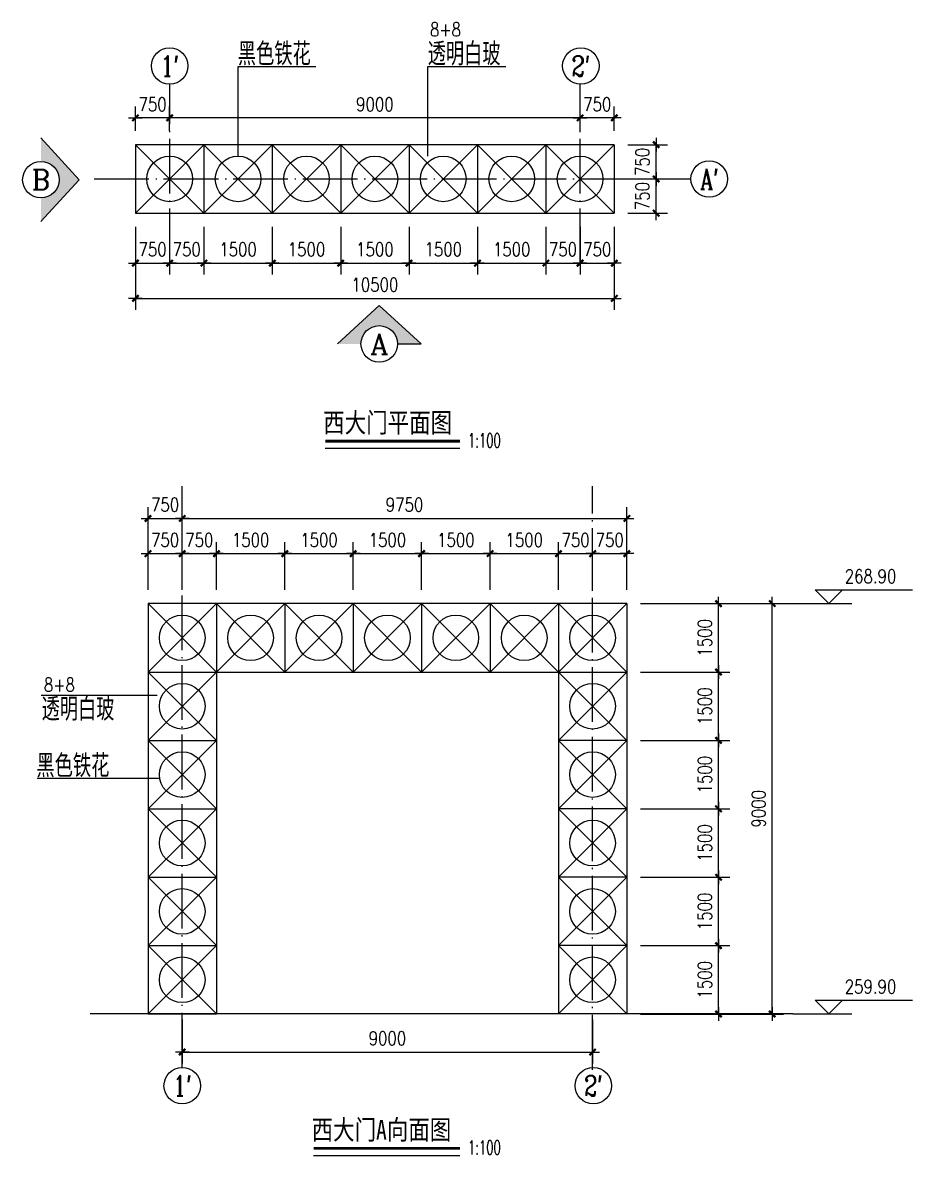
# Model space of a CAD drawing. Extents: x -604285 to -570922, y -249685 to -224845.
# Drawn here: x -604285 to -584775, y -249685 to -224845 of the extents above; entities that cross this region are included whole.
import ezdxf
from ezdxf.enums import TextEntityAlignment as Align

# ---------------------------------------------------------------- set-up
doc = ezdxf.new("R2010")
doc.units = 0
doc.header["$LTSCALE"] = 50
doc.header["$MEASUREMENT"] = 0
doc.linetypes.add('ACAD_ISO04W100', pattern=[30.5, 24, -3, 0.5, -3])
doc.layers.get('0').update_dxf_attribs({"linetype": 'CONTINUOUS'})
doc.layers.get('DEFPOINTS').update_dxf_attribs({"linetype": 'CONTINUOUS'})
for name, color, linetype in [('AXIS', 3, 'CONTINUOUS'), ('AXIS_TEXT', 7, 'CONTINUOUS'), ('L4', 7, 'CONTINUOUS'), ('PUB_DIM', 3, 'CONTINUOUS'), ('PUB_TEXT', 7, 'CONTINUOUS'), ('景观', 3, 'CONTINUOUS')]:
    doc.layers.add(name, color=color, linetype=linetype)
doc.styles.add('-宋体', font='SimSun.ttf', dxfattribs={"width": 0.8})
doc.styles.add('_ROMANT', font='ROMANT.shx', dxfattribs={"width": 0.6})
doc.styles.add('COMPLEX', font='COMPLEX')
doc.styles.add('DIM_FONT', font='SIMPLEX.shx', dxfattribs={"width": 0.8})
doc.styles.add('HZ', font='txt', dxfattribs={"bigfont": 'hztxt'})
doc.dimstyles.new('DIMN', dxfattribs={"dimtxt": 300, "dimasz": 1, "dimexe": 250, "dimexo": 300, "dimgap": 150, "dimtad": 1, "dimdec": 0, "dimzin": 0, "dimtxsty": 'DIM_FONT', "dimblk": '_DIMX', "dimcen": 0.09, "dimclrt": 7, "dimazin": 3, "dimtfac": 1, "dimtdec": 0, "dimtix": 1, "dimtmove": 0, "dimatfit": 3, "dimtolj": 1, "dimtzin": 0})

# ---------------------------------------------------------------- blocks, each defined once
blk = doc.blocks.new('_DIMX')
blk.add_line((-150, 0), (150, 0))
at = {"const_width": 50}
blk.add_lwpolyline([(-70, -70), (70, 70)], dxfattribs=at)
blk = doc.blocks.new('*D21')
at = {"color": 0, "linetype": 'BYBLOCK'}
for p, q in [((-798183, -102255), (-796223, -102255)), ((-796473, -103754), (-796473, -102256)), ((-798183, -103755), (-796223, -103755))]:
    blk.add_line(p, q, dxfattribs=at)
at = {"layer": 'DEFPOINTS', "color": 0, "linetype": 'BYBLOCK'}
for p in [(-798483, -102255), (-796473, -102255), (-798483, -103755)]:
    blk.add_point(p, dxfattribs=at)
at = {"color": 0, "linetype": 'BYBLOCK'}
for p, rotation in [((-796473, -102255), 90), ((-796473, -103755), 270)]:
    blk.add_blockref('_DIMX', p, dxfattribs=dict(at, rotation=rotation))
at = {"color": 7, "linetype": 'BYBLOCK', "insert": (-796773, -103005), "char_height": 300, "attachment_point": 5, "rotation": 90, "style": 'DIM_FONT'}
blk.add_mtext('\\A1;1500', dxfattribs=at)
blk = doc.blocks.new('*D15')
at = {"color": 0, "linetype": 'BYBLOCK'}
for p, q in [((-796901, -96255), (-795045, -96255)), ((-795295, -105254), (-795295, -96256)), ((-796901, -105255), (-795045, -105255))]:
    blk.add_line(p, q, dxfattribs=at)
at = {"layer": 'DEFPOINTS', "color": 0, "linetype": 'BYBLOCK'}
for p in [(-797201, -96255), (-795295, -96255), (-797201, -105255)]:
    blk.add_point(p, dxfattribs=at)
at = {"color": 0, "linetype": 'BYBLOCK'}
for p, rotation in [((-795295, -96255), 90), ((-795295, -105255), 270)]:
    blk.add_blockref('_DIMX', p, dxfattribs=dict(at, rotation=rotation))
at = {"color": 7, "linetype": 'BYBLOCK', "insert": (-795595, -100755), "char_height": 300, "attachment_point": 5, "rotation": 90, "style": 'DIM_FONT'}
blk.add_mtext('\\A1;9000', dxfattribs=at)
blk = doc.blocks.new('*D50')
at = {"color": 0, "linetype": 'BYBLOCK'}
for p, q in [((-808233, -105930), (-808233, -106893)), ((-799233, -105930), (-799233, -106893)), ((-808232, -106643), (-799234, -106643))]:
    blk.add_line(p, q, dxfattribs=at)
at = {"layer": 'DEFPOINTS', "color": 0, "linetype": 'BYBLOCK'}
for p in [(-808233, -105630), (-799233, -105630), (-799233, -106643)]:
    blk.add_point(p, dxfattribs=at)
at = {"color": 0, "linetype": 'BYBLOCK', "rotation": 180}
blk.add_blockref('_DIMX', (-808233, -106643), dxfattribs=at)
at = {"color": 0, "linetype": 'BYBLOCK'}
blk.add_blockref('_DIMX', (-799233, -106643), dxfattribs=at)
at = {"color": 7, "linetype": 'BYBLOCK', "insert": (-803733, -106343), "char_height": 300, "attachment_point": 5, "style": 'DIM_FONT'}
blk.add_mtext('\\A1;9000', dxfattribs=at)
blk = doc.blocks.new('_AXISO')
blk.add_circle((0, 0), 0.5)
at = {"layer": 'AXIS_TEXT', "style": 'COMPLEX', "width": 1.041667}
blk.add_attdef('A', text='', height=0.56, dxfattribs=at).set_placement((-0.25, -0.28), (0.25, -0.28), align=Align.FIT)
blk = doc.blocks.new('*D16')
at = {"color": 0, "linetype": 'BYBLOCK'}
for p, q in [((-798183, -103755), (-796223, -103755)), ((-796473, -105254), (-796473, -103756)), ((-798183, -105255), (-796223, -105255))]:
    blk.add_line(p, q, dxfattribs=at)
at = {"layer": 'DEFPOINTS', "color": 0, "linetype": 'BYBLOCK'}
for p in [(-798483, -103755), (-796473, -103755), (-798483, -105255)]:
    blk.add_point(p, dxfattribs=at)
at = {"color": 0, "linetype": 'BYBLOCK'}
for p, rotation in [((-796473, -103755), 90), ((-796473, -105255), 270)]:
    blk.add_blockref('_DIMX', p, dxfattribs=dict(at, rotation=rotation))
at = {"color": 7, "linetype": 'BYBLOCK', "insert": (-796773, -104505), "char_height": 300, "attachment_point": 5, "rotation": 90, "style": 'DIM_FONT'}
blk.add_mtext('\\A1;1500', dxfattribs=at)
blk = doc.blocks.new('*D55')
at = {"color": 0, "linetype": 'BYBLOCK'}
for p, q in [((-808233, -90448), (-808233, -91494)), ((-807483, -90448), (-807483, -91494)), ((-808234, -91244), (-808235, -91244)), ((-808233, -91244), (-807483, -91244)), ((-807482, -91244), (-807481, -91244))]:
    blk.add_line(p, q, dxfattribs=at)
at = {"layer": 'DEFPOINTS', "color": 0, "linetype": 'BYBLOCK'}
for p in [(-808233, -90148), (-807483, -90148), (-807483, -91244)]:
    blk.add_point(p, dxfattribs=at)
at = {"color": 0, "linetype": 'BYBLOCK'}
blk.add_blockref('_DIMX', (-808233, -91244), dxfattribs=at)
at = {"color": 0, "linetype": 'BYBLOCK', "rotation": 180}
blk.add_blockref('_DIMX', (-807483, -91244), dxfattribs=at)
at = {"color": 7, "linetype": 'BYBLOCK', "insert": (-807858, -90944), "char_height": 300, "attachment_point": 5, "style": 'DIM_FONT'}
blk.add_mtext('\\A1;750', dxfattribs=at)
blk = doc.blocks.new('*D53')
at = {"color": 0, "linetype": 'BYBLOCK'}
for p, q in [((-808983, -88345), (-808983, -87809)), ((-808233, -88345), (-808233, -87809)), ((-808984, -88059), (-808985, -88059)), ((-808233, -88059), (-808983, -88059)), ((-808232, -88059), (-808231, -88059))]:
    blk.add_line(p, q, dxfattribs=at)
at = {"layer": 'DEFPOINTS', "color": 0, "linetype": 'BYBLOCK'}
for p in [(-808983, -88059), (-808983, -88645), (-808233, -88645)]:
    blk.add_point(p, dxfattribs=at)
at = {"color": 0, "linetype": 'BYBLOCK'}
for p, rotation in [((-808983, -88059), 4.478220991500632e-12), ((-808233, -88059), 180.0000000000045)]:
    blk.add_blockref('_DIMX', p, dxfattribs=dict(at, rotation=rotation))
at = {"color": 7, "linetype": 'BYBLOCK', "insert": (-808608, -87759), "char_height": 300, "attachment_point": 5, "style": 'DIM_FONT'}
blk.add_mtext('\\A1;750', dxfattribs=at)
blk = doc.blocks.new('*D52')
at = {"color": 0, "linetype": 'BYBLOCK'}
for p, q in [((-808233, -88345), (-808233, -87809)), ((-799233, -88345), (-799233, -87809)), ((-799234, -88059), (-808232, -88059))]:
    blk.add_line(p, q, dxfattribs=at)
at = {"layer": 'DEFPOINTS', "color": 0, "linetype": 'BYBLOCK'}
for p in [(-808233, -88059), (-808233, -88645), (-799233, -88645)]:
    blk.add_point(p, dxfattribs=at)
at = {"color": 0, "linetype": 'BYBLOCK'}
for p, rotation in [((-808233, -88059), 180.0000000000045), ((-799233, -88059), 4.476419235288631e-12)]:
    blk.add_blockref('_DIMX', p, dxfattribs=dict(at, rotation=rotation))
at = {"color": 7, "linetype": 'BYBLOCK', "insert": (-803733, -87759), "char_height": 300, "attachment_point": 5, "style": 'DIM_FONT'}
blk.add_mtext('\\A1;9000', dxfattribs=at)
blk = doc.blocks.new('*D33')
at = {"color": 0, "linetype": 'BYBLOCK'}
for p, q in [((-808983, -90448), (-808983, -91494)), ((-808233, -90448), (-808233, -91494)), ((-808984, -91244), (-808985, -91244)), ((-808983, -91244), (-808233, -91244)), ((-808232, -91244), (-808231, -91244))]:
    blk.add_line(p, q, dxfattribs=at)
at = {"layer": 'DEFPOINTS', "color": 0, "linetype": 'BYBLOCK'}
for p in [(-808983, -90148), (-808233, -90148), (-808233, -91244)]:
    blk.add_point(p, dxfattribs=at)
at = {"color": 0, "linetype": 'BYBLOCK'}
blk.add_blockref('_DIMX', (-808983, -91244), dxfattribs=at)
at = {"color": 0, "linetype": 'BYBLOCK', "rotation": 180}
blk.add_blockref('_DIMX', (-808233, -91244), dxfattribs=at)
at = {"color": 7, "linetype": 'BYBLOCK', "insert": (-808608, -90944), "char_height": 300, "attachment_point": 5, "style": 'DIM_FONT'}
blk.add_mtext('\\A1;750', dxfattribs=at)
blk = doc.blocks.new('*D31')
at = {"color": 0, "linetype": 'BYBLOCK'}
for p, q in [((-808983, -91337), (-808983, -92266)), ((-798483, -91337), (-798483, -92266)), ((-808982, -92016), (-798484, -92016))]:
    blk.add_line(p, q, dxfattribs=at)
at = {"layer": 'DEFPOINTS', "color": 0, "linetype": 'BYBLOCK'}
for p in [(-808983, -91037), (-798483, -91037), (-798483, -92016)]:
    blk.add_point(p, dxfattribs=at)
at = {"color": 0, "linetype": 'BYBLOCK', "rotation": 180}
blk.add_blockref('_DIMX', (-808983, -92016), dxfattribs=at)
at = {"color": 0, "linetype": 'BYBLOCK'}
blk.add_blockref('_DIMX', (-798483, -92016), dxfattribs=at)
at = {"color": 7, "linetype": 'BYBLOCK', "insert": (-803733, -91716), "char_height": 300, "attachment_point": 5, "style": 'DIM_FONT'}
blk.add_mtext('\\A1;10500', dxfattribs=at)
blk = doc.blocks.new('*D25')
at = {"color": 0, "linetype": 'BYBLOCK'}
for p, q in [((-808983, -95955), (-808983, -94909)), ((-808233, -95955), (-808233, -94909)), ((-808984, -95159), (-808985, -95159)), ((-808983, -95159), (-808233, -95159)), ((-808232, -95159), (-808231, -95159))]:
    blk.add_line(p, q, dxfattribs=at)
at = {"layer": 'DEFPOINTS', "color": 0, "linetype": 'BYBLOCK'}
for p in [(-808233, -95159), (-808983, -96255), (-808233, -96255)]:
    blk.add_point(p, dxfattribs=at)
at = {"color": 0, "linetype": 'BYBLOCK'}
blk.add_blockref('_DIMX', (-808983, -95159), dxfattribs=at)
at = {"color": 0, "linetype": 'BYBLOCK', "rotation": 180}
blk.add_blockref('_DIMX', (-808233, -95159), dxfattribs=at)
at = {"color": 7, "linetype": 'BYBLOCK', "insert": (-808608, -94859), "char_height": 300, "attachment_point": 5, "style": 'DIM_FONT'}
blk.add_mtext('\\A1;750', dxfattribs=at)
blk = doc.blocks.new('*D23')
at = {"color": 0, "linetype": 'BYBLOCK'}
for p, q in [((-808983, -95066), (-808983, -94137)), ((-808233, -95066), (-808233, -94137)), ((-808984, -94387), (-808985, -94387)), ((-808983, -94387), (-808233, -94387)), ((-808232, -94387), (-808231, -94387))]:
    blk.add_line(p, q, dxfattribs=at)
at = {"layer": 'DEFPOINTS', "color": 0, "linetype": 'BYBLOCK'}
for p in [(-808233, -94387), (-808983, -95366), (-808233, -95366)]:
    blk.add_point(p, dxfattribs=at)
at = {"color": 0, "linetype": 'BYBLOCK'}
blk.add_blockref('_DIMX', (-808983, -94387), dxfattribs=at)
at = {"color": 0, "linetype": 'BYBLOCK', "rotation": 180}
blk.add_blockref('_DIMX', (-808233, -94387), dxfattribs=at)
at = {"color": 7, "linetype": 'BYBLOCK', "insert": (-808608, -94087), "char_height": 300, "attachment_point": 5, "style": 'DIM_FONT'}
blk.add_mtext('\\A1;750', dxfattribs=at)
blk = doc.blocks.new('*D18')
at = {"color": 0, "linetype": 'BYBLOCK'}
for p, q in [((-798183, -97755), (-796223, -97755)), ((-796473, -99254), (-796473, -97756)), ((-798183, -99255), (-796223, -99255))]:
    blk.add_line(p, q, dxfattribs=at)
at = {"layer": 'DEFPOINTS', "color": 0, "linetype": 'BYBLOCK'}
for p in [(-798483, -97755), (-796473, -97755), (-798483, -99255)]:
    blk.add_point(p, dxfattribs=at)
at = {"color": 0, "linetype": 'BYBLOCK'}
for p, rotation in [((-796473, -97755), 90), ((-796473, -99255), 270)]:
    blk.add_blockref('_DIMX', p, dxfattribs=dict(at, rotation=rotation))
at = {"color": 7, "linetype": 'BYBLOCK', "insert": (-796773, -98505), "char_height": 300, "attachment_point": 5, "rotation": 90, "style": 'DIM_FONT'}
blk.add_mtext('\\A1;1500', dxfattribs=at)
blk = doc.blocks.new('*D20')
at = {"color": 0, "linetype": 'BYBLOCK'}
for p, q in [((-798183, -100755), (-796223, -100755)), ((-796473, -102254), (-796473, -100756)), ((-798183, -102255), (-796223, -102255))]:
    blk.add_line(p, q, dxfattribs=at)
at = {"layer": 'DEFPOINTS', "color": 0, "linetype": 'BYBLOCK'}
for p in [(-798483, -100755), (-796473, -100755), (-798483, -102255)]:
    blk.add_point(p, dxfattribs=at)
at = {"color": 0, "linetype": 'BYBLOCK'}
for p, rotation in [((-796473, -100755), 90), ((-796473, -102255), 270)]:
    blk.add_blockref('_DIMX', p, dxfattribs=dict(at, rotation=rotation))
at = {"color": 7, "linetype": 'BYBLOCK', "insert": (-796773, -101505), "char_height": 300, "attachment_point": 5, "rotation": 90, "style": 'DIM_FONT'}
blk.add_mtext('\\A1;1500', dxfattribs=at)
blk = doc.blocks.new('*D19')
at = {"color": 0, "linetype": 'BYBLOCK'}
for p, q in [((-798183, -99255), (-796223, -99255)), ((-796473, -100754), (-796473, -99256)), ((-798183, -100755), (-796223, -100755))]:
    blk.add_line(p, q, dxfattribs=at)
at = {"layer": 'DEFPOINTS', "color": 0, "linetype": 'BYBLOCK'}
for p in [(-798483, -99255), (-796473, -99255), (-798483, -100755)]:
    blk.add_point(p, dxfattribs=at)
at = {"color": 0, "linetype": 'BYBLOCK'}
for p, rotation in [((-796473, -99255), 90), ((-796473, -100755), 270)]:
    blk.add_blockref('_DIMX', p, dxfattribs=dict(at, rotation=rotation))
at = {"color": 7, "linetype": 'BYBLOCK', "insert": (-796773, -100005), "char_height": 300, "attachment_point": 5, "rotation": 90, "style": 'DIM_FONT'}
blk.add_mtext('\\A1;1500', dxfattribs=at)
blk = doc.blocks.new('*D48')
at = {"color": 0, "linetype": 'BYBLOCK'}
for p, q in [((-808233, -95066), (-808233, -94137)), ((-798483, -95066), (-798483, -94137)), ((-808232, -94387), (-798484, -94387))]:
    blk.add_line(p, q, dxfattribs=at)
at = {"layer": 'DEFPOINTS', "color": 0, "linetype": 'BYBLOCK'}
for p in [(-798483, -94387), (-808233, -95366), (-798483, -95366)]:
    blk.add_point(p, dxfattribs=at)
at = {"color": 0, "linetype": 'BYBLOCK', "rotation": 180}
blk.add_blockref('_DIMX', (-808233, -94387), dxfattribs=at)
at = {"color": 0, "linetype": 'BYBLOCK'}
blk.add_blockref('_DIMX', (-798483, -94387), dxfattribs=at)
at = {"color": 7, "linetype": 'BYBLOCK', "insert": (-803358, -94087), "char_height": 300, "attachment_point": 5, "style": 'DIM_FONT'}
blk.add_mtext('\\A1;9750', dxfattribs=at)
blk = doc.blocks.new('*D28')
at = {"color": 0, "linetype": 'BYBLOCK'}
for p, q in [((-802983, -95955), (-802983, -94909)), ((-801483, -95955), (-801483, -94909)), ((-802982, -95159), (-801484, -95159))]:
    blk.add_line(p, q, dxfattribs=at)
at = {"layer": 'DEFPOINTS', "color": 0, "linetype": 'BYBLOCK'}
for p in [(-801483, -95159), (-802983, -96255), (-801483, -96255)]:
    blk.add_point(p, dxfattribs=at)
at = {"color": 0, "linetype": 'BYBLOCK', "rotation": 180}
blk.add_blockref('_DIMX', (-802983, -95159), dxfattribs=at)
at = {"color": 0, "linetype": 'BYBLOCK'}
blk.add_blockref('_DIMX', (-801483, -95159), dxfattribs=at)
at = {"color": 7, "linetype": 'BYBLOCK', "insert": (-802233, -94859), "char_height": 300, "attachment_point": 5, "style": 'DIM_FONT'}
blk.add_mtext('\\A1;1500', dxfattribs=at)
blk = doc.blocks.new('*D47')
at = {"color": 0, "linetype": 'BYBLOCK'}
for p, q in [((-808233, -95955), (-808233, -94909)), ((-807483, -95955), (-807483, -94909)), ((-808234, -95159), (-808235, -95159)), ((-808233, -95159), (-807483, -95159)), ((-807482, -95159), (-807481, -95159))]:
    blk.add_line(p, q, dxfattribs=at)
at = {"layer": 'DEFPOINTS', "color": 0, "linetype": 'BYBLOCK'}
for p in [(-807483, -95159), (-808233, -96255), (-807483, -96255)]:
    blk.add_point(p, dxfattribs=at)
at = {"color": 0, "linetype": 'BYBLOCK'}
blk.add_blockref('_DIMX', (-808233, -95159), dxfattribs=at)
at = {"color": 0, "linetype": 'BYBLOCK', "rotation": 180}
blk.add_blockref('_DIMX', (-807483, -95159), dxfattribs=at)
at = {"color": 7, "linetype": 'BYBLOCK', "insert": (-807858, -94859), "char_height": 300, "attachment_point": 5, "style": 'DIM_FONT'}
blk.add_mtext('\\A1;750', dxfattribs=at)
blk = doc.blocks.new('*D27')
at = {"color": 0, "linetype": 'BYBLOCK'}
for p, q in [((-804483, -95955), (-804483, -94909)), ((-802983, -95955), (-802983, -94909)), ((-804482, -95159), (-802984, -95159))]:
    blk.add_line(p, q, dxfattribs=at)
at = {"layer": 'DEFPOINTS', "color": 0, "linetype": 'BYBLOCK'}
for p in [(-802983, -95159), (-804483, -96255), (-802983, -96255)]:
    blk.add_point(p, dxfattribs=at)
at = {"color": 0, "linetype": 'BYBLOCK', "rotation": 180}
blk.add_blockref('_DIMX', (-804483, -95159), dxfattribs=at)
at = {"color": 0, "linetype": 'BYBLOCK'}
blk.add_blockref('_DIMX', (-802983, -95159), dxfattribs=at)
at = {"color": 7, "linetype": 'BYBLOCK', "insert": (-803733, -94859), "char_height": 300, "attachment_point": 5, "style": 'DIM_FONT'}
blk.add_mtext('\\A1;1500', dxfattribs=at)
blk = doc.blocks.new('*D26')
at = {"color": 0, "linetype": 'BYBLOCK'}
for p, q in [((-805983, -95955), (-805983, -94909)), ((-804483, -95955), (-804483, -94909)), ((-805982, -95159), (-804484, -95159))]:
    blk.add_line(p, q, dxfattribs=at)
at = {"layer": 'DEFPOINTS', "color": 0, "linetype": 'BYBLOCK'}
for p in [(-804483, -95159), (-805983, -96255), (-804483, -96255)]:
    blk.add_point(p, dxfattribs=at)
at = {"color": 0, "linetype": 'BYBLOCK', "rotation": 180}
blk.add_blockref('_DIMX', (-805983, -95159), dxfattribs=at)
at = {"color": 0, "linetype": 'BYBLOCK'}
blk.add_blockref('_DIMX', (-804483, -95159), dxfattribs=at)
at = {"color": 7, "linetype": 'BYBLOCK', "insert": (-805233, -94859), "char_height": 300, "attachment_point": 5, "style": 'DIM_FONT'}
blk.add_mtext('\\A1;1500', dxfattribs=at)
blk = doc.blocks.new('*D24')
at = {"color": 0, "linetype": 'BYBLOCK'}
for p, q in [((-807483, -95955), (-807483, -94909)), ((-805983, -95955), (-805983, -94909)), ((-807482, -95159), (-805984, -95159))]:
    blk.add_line(p, q, dxfattribs=at)
at = {"layer": 'DEFPOINTS', "color": 0, "linetype": 'BYBLOCK'}
for p in [(-805983, -95159), (-807483, -96255), (-805983, -96255)]:
    blk.add_point(p, dxfattribs=at)
at = {"color": 0, "linetype": 'BYBLOCK', "rotation": 180}
blk.add_blockref('_DIMX', (-807483, -95159), dxfattribs=at)
at = {"color": 0, "linetype": 'BYBLOCK'}
blk.add_blockref('_DIMX', (-805983, -95159), dxfattribs=at)
at = {"color": 7, "linetype": 'BYBLOCK', "insert": (-806733, -94859), "char_height": 300, "attachment_point": 5, "style": 'DIM_FONT'}
blk.add_mtext('\\A1;1500', dxfattribs=at)
blk = doc.blocks.new('*D49')
at = {"color": 0, "linetype": 'BYBLOCK'}
for p, q in [((-799233, -95955), (-799233, -94909)), ((-798483, -95955), (-798483, -94909)), ((-799234, -95159), (-799235, -95159)), ((-799233, -95159), (-798483, -95159)), ((-798482, -95159), (-798481, -95159))]:
    blk.add_line(p, q, dxfattribs=at)
at = {"layer": 'DEFPOINTS', "color": 0, "linetype": 'BYBLOCK'}
for p in [(-798483, -95159), (-799233, -96255), (-798483, -96255)]:
    blk.add_point(p, dxfattribs=at)
at = {"color": 0, "linetype": 'BYBLOCK'}
blk.add_blockref('_DIMX', (-799233, -95159), dxfattribs=at)
at = {"color": 0, "linetype": 'BYBLOCK', "rotation": 180}
blk.add_blockref('_DIMX', (-798483, -95159), dxfattribs=at)
at = {"color": 7, "linetype": 'BYBLOCK', "insert": (-798858, -94859), "char_height": 300, "attachment_point": 5, "style": 'DIM_FONT'}
blk.add_mtext('\\A1;750', dxfattribs=at)
blk = doc.blocks.new('*D30')
at = {"color": 0, "linetype": 'BYBLOCK'}
for p, q in [((-799983, -95955), (-799983, -94909)), ((-799233, -95955), (-799233, -94909)), ((-799984, -95159), (-799985, -95159)), ((-799983, -95159), (-799233, -95159)), ((-799232, -95159), (-799231, -95159))]:
    blk.add_line(p, q, dxfattribs=at)
at = {"layer": 'DEFPOINTS', "color": 0, "linetype": 'BYBLOCK'}
for p in [(-799233, -95159), (-799983, -96255), (-799233, -96255)]:
    blk.add_point(p, dxfattribs=at)
at = {"color": 0, "linetype": 'BYBLOCK'}
blk.add_blockref('_DIMX', (-799983, -95159), dxfattribs=at)
at = {"color": 0, "linetype": 'BYBLOCK', "rotation": 180}
blk.add_blockref('_DIMX', (-799233, -95159), dxfattribs=at)
at = {"color": 7, "linetype": 'BYBLOCK', "insert": (-799608, -94859), "char_height": 300, "attachment_point": 5, "style": 'DIM_FONT'}
blk.add_mtext('\\A1;750', dxfattribs=at)
blk = doc.blocks.new('*D29')
at = {"color": 0, "linetype": 'BYBLOCK'}
for p, q in [((-801483, -95955), (-801483, -94909)), ((-799983, -95955), (-799983, -94909)), ((-801482, -95159), (-799984, -95159))]:
    blk.add_line(p, q, dxfattribs=at)
at = {"layer": 'DEFPOINTS', "color": 0, "linetype": 'BYBLOCK'}
for p in [(-799983, -95159), (-801483, -96255), (-799983, -96255)]:
    blk.add_point(p, dxfattribs=at)
at = {"color": 0, "linetype": 'BYBLOCK', "rotation": 180}
blk.add_blockref('_DIMX', (-801483, -95159), dxfattribs=at)
at = {"color": 0, "linetype": 'BYBLOCK'}
blk.add_blockref('_DIMX', (-799983, -95159), dxfattribs=at)
at = {"color": 7, "linetype": 'BYBLOCK', "insert": (-800733, -94859), "char_height": 300, "attachment_point": 5, "style": 'DIM_FONT'}
blk.add_mtext('\\A1;1500', dxfattribs=at)
blk = doc.blocks.new('*D17')
at = {"color": 0, "linetype": 'BYBLOCK'}
for p, q in [((-798183, -96255), (-796223, -96255)), ((-796473, -97754), (-796473, -96256)), ((-798183, -97755), (-796223, -97755))]:
    blk.add_line(p, q, dxfattribs=at)
at = {"layer": 'DEFPOINTS', "color": 0, "linetype": 'BYBLOCK'}
for p in [(-798483, -96255), (-796473, -96255), (-798483, -97755)]:
    blk.add_point(p, dxfattribs=at)
at = {"color": 0, "linetype": 'BYBLOCK'}
for p, rotation in [((-796473, -96255), 90), ((-796473, -97755), 270)]:
    blk.add_blockref('_DIMX', p, dxfattribs=dict(at, rotation=rotation))
at = {"color": 7, "linetype": 'BYBLOCK', "insert": (-796773, -97005), "char_height": 300, "attachment_point": 5, "rotation": 90, "style": 'DIM_FONT'}
blk.add_mtext('\\A1;1500', dxfattribs=at)
blk = doc.blocks.new('*D54')
at = {"color": 0, "linetype": 'BYBLOCK'}
for p, q in [((-799233, -90448), (-799233, -91494)), ((-798483, -90448), (-798483, -91494)), ((-799234, -91244), (-799235, -91244)), ((-799233, -91244), (-798483, -91244)), ((-798482, -91244), (-798481, -91244))]:
    blk.add_line(p, q, dxfattribs=at)
at = {"layer": 'DEFPOINTS', "color": 0, "linetype": 'BYBLOCK'}
for p in [(-799233, -90148), (-798483, -90148), (-798483, -91244)]:
    blk.add_point(p, dxfattribs=at)
at = {"color": 0, "linetype": 'BYBLOCK'}
blk.add_blockref('_DIMX', (-799233, -91244), dxfattribs=at)
at = {"color": 0, "linetype": 'BYBLOCK', "rotation": 180}
blk.add_blockref('_DIMX', (-798483, -91244), dxfattribs=at)
at = {"color": 7, "linetype": 'BYBLOCK', "insert": (-798858, -90944), "char_height": 300, "attachment_point": 5, "style": 'DIM_FONT'}
blk.add_mtext('\\A1;750', dxfattribs=at)
blk = doc.blocks.new('*D38')
at = {"color": 0, "linetype": 'BYBLOCK'}
for p, q in [((-799983, -90448), (-799983, -91494)), ((-799233, -90448), (-799233, -91494)), ((-799984, -91244), (-799985, -91244)), ((-799983, -91244), (-799233, -91244)), ((-799232, -91244), (-799231, -91244))]:
    blk.add_line(p, q, dxfattribs=at)
at = {"layer": 'DEFPOINTS', "color": 0, "linetype": 'BYBLOCK'}
for p in [(-799983, -90148), (-799233, -90148), (-799233, -91244)]:
    blk.add_point(p, dxfattribs=at)
at = {"color": 0, "linetype": 'BYBLOCK'}
blk.add_blockref('_DIMX', (-799983, -91244), dxfattribs=at)
at = {"color": 0, "linetype": 'BYBLOCK', "rotation": 180}
blk.add_blockref('_DIMX', (-799233, -91244), dxfattribs=at)
at = {"color": 7, "linetype": 'BYBLOCK', "insert": (-799608, -90944), "char_height": 300, "attachment_point": 5, "style": 'DIM_FONT'}
blk.add_mtext('\\A1;750', dxfattribs=at)
blk = doc.blocks.new('*D37')
at = {"color": 0, "linetype": 'BYBLOCK'}
for p, q in [((-801483, -90448), (-801483, -91494)), ((-799983, -90448), (-799983, -91494)), ((-801482, -91244), (-799984, -91244))]:
    blk.add_line(p, q, dxfattribs=at)
at = {"layer": 'DEFPOINTS', "color": 0, "linetype": 'BYBLOCK'}
for p in [(-801483, -90148), (-799983, -90148), (-799983, -91244)]:
    blk.add_point(p, dxfattribs=at)
at = {"color": 0, "linetype": 'BYBLOCK', "rotation": 180}
blk.add_blockref('_DIMX', (-801483, -91244), dxfattribs=at)
at = {"color": 0, "linetype": 'BYBLOCK'}
blk.add_blockref('_DIMX', (-799983, -91244), dxfattribs=at)
at = {"color": 7, "linetype": 'BYBLOCK', "insert": (-800733, -90944), "char_height": 300, "attachment_point": 5, "style": 'DIM_FONT'}
blk.add_mtext('\\A1;1500', dxfattribs=at)
blk = doc.blocks.new('*D36')
at = {"color": 0, "linetype": 'BYBLOCK'}
for p, q in [((-802983, -90448), (-802983, -91494)), ((-801483, -90448), (-801483, -91494)), ((-802982, -91244), (-801484, -91244))]:
    blk.add_line(p, q, dxfattribs=at)
at = {"layer": 'DEFPOINTS', "color": 0, "linetype": 'BYBLOCK'}
for p in [(-802983, -90148), (-801483, -90148), (-801483, -91244)]:
    blk.add_point(p, dxfattribs=at)
at = {"color": 0, "linetype": 'BYBLOCK', "rotation": 180}
blk.add_blockref('_DIMX', (-802983, -91244), dxfattribs=at)
at = {"color": 0, "linetype": 'BYBLOCK'}
blk.add_blockref('_DIMX', (-801483, -91244), dxfattribs=at)
at = {"color": 7, "linetype": 'BYBLOCK', "insert": (-802233, -90944), "char_height": 300, "attachment_point": 5, "style": 'DIM_FONT'}
blk.add_mtext('\\A1;1500', dxfattribs=at)
blk = doc.blocks.new('*D35')
at = {"color": 0, "linetype": 'BYBLOCK'}
for p, q in [((-804483, -90448), (-804483, -91494)), ((-802983, -90448), (-802983, -91494)), ((-804482, -91244), (-802984, -91244))]:
    blk.add_line(p, q, dxfattribs=at)
at = {"layer": 'DEFPOINTS', "color": 0, "linetype": 'BYBLOCK'}
for p in [(-804483, -90148), (-802983, -90148), (-802983, -91244)]:
    blk.add_point(p, dxfattribs=at)
at = {"color": 0, "linetype": 'BYBLOCK', "rotation": 180}
blk.add_blockref('_DIMX', (-804483, -91244), dxfattribs=at)
at = {"color": 0, "linetype": 'BYBLOCK'}
blk.add_blockref('_DIMX', (-802983, -91244), dxfattribs=at)
at = {"color": 7, "linetype": 'BYBLOCK', "insert": (-803733, -90944), "char_height": 300, "attachment_point": 5, "style": 'DIM_FONT'}
blk.add_mtext('\\A1;1500', dxfattribs=at)
blk = doc.blocks.new('*D34')
at = {"color": 0, "linetype": 'BYBLOCK'}
for p, q in [((-805983, -90448), (-805983, -91494)), ((-804483, -90448), (-804483, -91494)), ((-805982, -91244), (-804484, -91244))]:
    blk.add_line(p, q, dxfattribs=at)
at = {"layer": 'DEFPOINTS', "color": 0, "linetype": 'BYBLOCK'}
for p in [(-805983, -90148), (-804483, -90148), (-804483, -91244)]:
    blk.add_point(p, dxfattribs=at)
at = {"color": 0, "linetype": 'BYBLOCK', "rotation": 180}
blk.add_blockref('_DIMX', (-805983, -91244), dxfattribs=at)
at = {"color": 0, "linetype": 'BYBLOCK'}
blk.add_blockref('_DIMX', (-804483, -91244), dxfattribs=at)
at = {"color": 7, "linetype": 'BYBLOCK', "insert": (-805233, -90944), "char_height": 300, "attachment_point": 5, "style": 'DIM_FONT'}
blk.add_mtext('\\A1;1500', dxfattribs=at)
blk = doc.blocks.new('*D32')
at = {"color": 0, "linetype": 'BYBLOCK'}
for p, q in [((-807483, -90448), (-807483, -91494)), ((-805983, -90448), (-805983, -91494)), ((-807482, -91244), (-805984, -91244))]:
    blk.add_line(p, q, dxfattribs=at)
at = {"layer": 'DEFPOINTS', "color": 0, "linetype": 'BYBLOCK'}
for p in [(-807483, -90148), (-805983, -90148), (-805983, -91244)]:
    blk.add_point(p, dxfattribs=at)
at = {"color": 0, "linetype": 'BYBLOCK', "rotation": 180}
blk.add_blockref('_DIMX', (-807483, -91244), dxfattribs=at)
at = {"color": 0, "linetype": 'BYBLOCK'}
blk.add_blockref('_DIMX', (-805983, -91244), dxfattribs=at)
at = {"color": 7, "linetype": 'BYBLOCK', "insert": (-806733, -90944), "char_height": 300, "attachment_point": 5, "style": 'DIM_FONT'}
blk.add_mtext('\\A1;1500', dxfattribs=at)
blk = doc.blocks.new('*D51')
at = {"color": 0, "linetype": 'BYBLOCK'}
for p, q in [((-799233, -88345), (-799233, -87809)), ((-798483, -88345), (-798483, -87809)), ((-799234, -88059), (-799235, -88059)), ((-798483, -88059), (-799233, -88059)), ((-798482, -88059), (-798481, -88059))]:
    blk.add_line(p, q, dxfattribs=at)
at = {"layer": 'DEFPOINTS', "color": 0, "linetype": 'BYBLOCK'}
for p in [(-799233, -88059), (-799233, -88645), (-798483, -88645)]:
    blk.add_point(p, dxfattribs=at)
at = {"color": 0, "linetype": 'BYBLOCK'}
for p, rotation in [((-799233, -88059), 3.358665743625474e-12), ((-798483, -88059), 180.0000000000034)]:
    blk.add_blockref('_DIMX', p, dxfattribs=dict(at, rotation=rotation))
at = {"color": 7, "linetype": 'BYBLOCK', "insert": (-798858, -87759), "char_height": 300, "attachment_point": 5, "style": 'DIM_FONT'}
blk.add_mtext('\\A1;750', dxfattribs=at)
blk = doc.blocks.new('*D45')
at = {"color": 0, "linetype": 'BYBLOCK'}
for p, q in [((-798183, -88648), (-797315, -88648)), ((-797565, -88647), (-797565, -88646)), ((-797565, -89398), (-797565, -88648)), ((-798183, -89398), (-797315, -89398)), ((-797565, -89399), (-797565, -89400))]:
    blk.add_line(p, q, dxfattribs=at)
at = {"layer": 'DEFPOINTS', "color": 0, "linetype": 'BYBLOCK'}
for p in [(-798483, -88648), (-797565, -88648), (-798483, -89398)]:
    blk.add_point(p, dxfattribs=at)
at = {"color": 0, "linetype": 'BYBLOCK'}
for p, rotation in [((-797565, -88648), 270), ((-797565, -89398), 90)]:
    blk.add_blockref('_DIMX', p, dxfattribs=dict(at, rotation=rotation))
at = {"color": 7, "linetype": 'BYBLOCK', "insert": (-797865, -89023), "char_height": 300, "attachment_point": 5, "rotation": 90, "style": 'DIM_FONT'}
blk.add_mtext('\\A1;750', dxfattribs=at)
blk = doc.blocks.new('*D22')
at = {"color": 0, "linetype": 'BYBLOCK'}
for p, q in [((-798183, -89398), (-797315, -89398)), ((-797565, -89397), (-797565, -89396)), ((-797565, -90148), (-797565, -89398)), ((-798183, -90148), (-797315, -90148)), ((-797565, -90149), (-797565, -90150))]:
    blk.add_line(p, q, dxfattribs=at)
at = {"layer": 'DEFPOINTS', "color": 0, "linetype": 'BYBLOCK'}
for p in [(-798483, -89398), (-797565, -89398), (-798483, -90148)]:
    blk.add_point(p, dxfattribs=at)
at = {"color": 0, "linetype": 'BYBLOCK'}
for p, rotation in [((-797565, -89398), 270), ((-797565, -90148), 90)]:
    blk.add_blockref('_DIMX', p, dxfattribs=dict(at, rotation=rotation))
at = {"color": 7, "linetype": 'BYBLOCK', "insert": (-797865, -89773), "char_height": 300, "attachment_point": 5, "rotation": 90, "style": 'DIM_FONT'}
blk.add_mtext('\\A1;750', dxfattribs=at)

msp = doc.modelspace()

# ---------------------------------------------------------------- hatches: boundary and pattern name
at = {"layer": 'PUB_DIM', "linetype": 'CONTINUOUS'}
h = msp.add_hatch(color=3, dxfattribs=at)
h.paths.add_polyline_path([(-603042.4, -228289.1), (-603884.6, -227370.9), (-603884.6, -227889.1, -1), (-603884.6, -228689.1), (-603884.6, -229207.3)])
h.paths.add_polyline_path([(-604241.9, -227955.7), (-604241.9, -228622.4), (-603441.9, -228622.4), (-603441.9, -227955.7)], flags=9)
h = msp.add_hatch(color=3, dxfattribs=at)
h.paths.add_polyline_path([(-596465.8, -231047.3), (-597384, -231889.5), (-596865.8, -231889.5, -1), (-596065.8, -231889.5), (-595547.6, -231889.5)])
h.paths.add_polyline_path([(-596799.1, -232246.8), (-596132.5, -232246.8), (-596132.5, -231446.8), (-596799.1, -231446.8)], flags=9)

# ---------------------------------------------------------------- linework, layer by layer
at = {"color": 4, "linetype": 'CONTINUOUS'}
for p, q in [((-597650.1, -234177.7), (-594698.1, -234177.7)), ((-597905.2, -249684.8), (-594698.1, -249684.8))]:
    msp.add_line(p, q, dxfattribs=at)
at = {"color": 3, "linetype": 'CONTINUOUS', "flags": 128}
for points in [[(-601810.9, -227522.9), (-600310.9, -229022.9)], [(-600310.9, -227522.9), (-601810.9, -229022.9)], [(-600310.9, -227522.9), (-598810.9, -229022.9)], [(-598810.9, -227522.9), (-600310.9, -229022.9)], [(-598810.9, -227522.9), (-597310.9, -229022.9)], [(-597310.9, -227522.9), (-598810.9, -229022.9)], [(-597310.9, -227522.9), (-595810.9, -229022.9)], [(-595810.9, -227522.9), (-597310.9, -229022.9)], [(-595810.9, -227522.9), (-594310.9, -229022.9)], [(-594310.9, -227522.9), (-595810.9, -229022.9)], [(-594310.9, -227522.9), (-592810.9, -229022.9)], [(-592810.9, -227522.9), (-594310.9, -229022.9)], [(-592810.9, -227522.9), (-591310.9, -229022.9)], [(-591310.9, -227522.9), (-592810.9, -229022.9)], [(-600035.6, -237585.1), (-601535.6, -239085.1)], [(-601535.6, -237585.1), (-600035.6, -239085.1)], [(-598535.6, -237585.1), (-600035.6, -239085.1)], [(-600035.6, -237585.1), (-598535.6, -239085.1)], [(-597035.6, -237585.1), (-598535.6, -239085.1)], [(-598535.6, -237585.1), (-597035.6, -239085.1)], [(-595535.6, -237585.1), (-597035.6, -239085.1)], [(-597035.6, -237585.1), (-595535.6, -239085.1)], [(-594035.6, -237585.1), (-595535.6, -239085.1)], [(-595535.6, -237585.1), (-594035.6, -239085.1)], [(-592535.6, -237585.1), (-594035.6, -239085.1)], [(-594035.6, -237585.1), (-592535.6, -239085.1)], [(-591035.6, -237585.1), (-592535.6, -239085.1)], [(-592535.6, -237585.1), (-591035.6, -239085.1)], [(-601535.6, -239085.1), (-600035.6, -240585.1)], [(-600035.6, -239085.1), (-601535.6, -240585.1)], [(-592535.6, -239085.1), (-591035.6, -240585.1)], [(-591035.6, -239085.1), (-592535.6, -240585.1)], [(-600035.6, -240585.1), (-601535.6, -242085.1)], [(-601535.6, -240585.1), (-600035.6, -242085.1)], [(-591035.6, -240585.1), (-592535.6, -242085.1)], [(-592535.6, -240585.1), (-591035.6, -242085.1)], [(-600035.6, -242085.1), (-601535.6, -243585.1)], [(-601535.6, -242085.1), (-600035.6, -243585.1)], [(-591035.6, -242085.1), (-592535.6, -243585.1)], [(-592535.6, -242085.1), (-591035.6, -243585.1)], [(-600035.6, -243585.1), (-601535.6, -245085.1)], [(-601535.6, -243585.1), (-600035.6, -245085.1)], [(-591035.6, -243585.1), (-592535.6, -245085.1)], [(-592535.6, -243585.1), (-591035.6, -245085.1)], [(-600035.6, -245085.1), (-601535.6, -246585.1)], [(-601535.6, -245085.1), (-600035.6, -246585.1)], [(-591035.6, -245085.1), (-592535.6, -246585.1)], [(-592535.6, -245085.1), (-591035.6, -246585.1)]]:
    msp.add_lwpolyline(points, dxfattribs=at)
at = {"color": 4, "linetype": 'CONTINUOUS', "const_width": 63, "flags": 128}
for points in [[(-597650.1, -234023.4), (-594698.1, -234023.4)], [(-597905.2, -249530.4), (-594698.1, -249530.4)]]:
    msp.add_lwpolyline(points, dxfattribs=at)
at = {"color": 255, "linetype": 'CONTINUOUS', "flags": 128}
msp.add_lwpolyline([(-587395.1, -246585.1), (-602803.8, -246585.1)], dxfattribs=at)
at = {"color": 3, "linetype": 'CONTINUOUS'}
for centre in [(-601060.9, -228272.9), (-599560.9, -228272.9), (-598060.9, -228272.9), (-596560.9, -228272.9), (-595060.9, -228272.9), (-593560.9, -228272.9), (-592060.9, -228272.9), (-600785.6, -238335.1), (-599285.6, -238335.1), (-597785.6, -238335.1), (-596285.6, -238335.1), (-594785.6, -238335.1), (-593285.6, -238335.1), (-591785.6, -238335.1), (-600785.6, -239835.1), (-591785.6, -239835.1), (-600785.6, -241335.1), (-591785.6, -241335.1), (-600785.6, -242835.1), (-591785.6, -242835.1), (-600785.6, -244335.1), (-591785.6, -244335.1), (-600785.6, -245835.1), (-591785.6, -245835.1)]:
    msp.add_circle(centre, 500, dxfattribs=at)
for centre in [(-603884.6, -228289.1), (-596465.8, -231889.5)]:
    msp.add_circle(centre, 400)
at = {"layer": 'PUB_DIM', "color": 3, "linetype": 'CONTINUOUS'}
for p, q in [((-603884.6, -227370.9), (-603042.4, -228289.1)), ((-603884.6, -229207.3), (-603042.4, -228289.1)), ((-597384, -231889.5), (-596465.8, -231047.3)), ((-595547.6, -231889.5), (-596465.8, -231047.3)), ((-596065.8, -231889.5), (-595547.6, -231889.5)), ((-586609.7, -237585.1), (-586909.7, -237285.1)), ((-586909.7, -237285.1), (-586309.7, -237285.1)), ((-586309.7, -237285.1), (-586609.7, -237585.1)), ((-586609.7, -237285.1), (-584775.4, -237285.1)), ((-586909.7, -246285.1), (-586309.7, -246285.1)), ((-586609.7, -246585.1), (-586909.7, -246285.1)), ((-586609.7, -246285.1), (-584775.4, -246285.1)), ((-586309.7, -246285.1), (-586609.7, -246585.1))]:
    msp.add_line(p, q, dxfattribs=at)
at = {"layer": 'PUB_DIM', "color": 3, "linetype": 'CONTINUOUS', "flags": 128}
for points in [[(-599560.9, -227772.9), (-599560.9, -225806.5), (-597855.4, -225806.5)], [(-595398.1, -227772.9), (-595398.1, -225806.5), (-593692.6, -225806.5)], [(-588490.2, -237585.1), (-586102.9, -237585.1)], [(-603876.1, -239596), (-601331.8, -239596)], [(-603968.8, -241414.1), (-601279.3, -241414.1)], [(-587395.1, -246585.1), (-586102.9, -246585.1)]]:
    msp.add_lwpolyline(points, dxfattribs=at)
at = {"layer": 'PUB_DIM', "color": 1, "linetype": 'ACAD_ISO04W100', "flags": 128}
for points in [[(-601060.9, -230118.5), (-601060.9, -226194.6)], [(-592060.9, -230118.5), (-592060.9, -226194.6)], [(-602717.8, -228272.9), (-589630, -228272.9)], [(-600785.6, -247758.3), (-600785.6, -235007.9)], [(-591785.6, -247806.2), (-591785.6, -235007.9)]]:
    msp.add_lwpolyline(points, dxfattribs=at)
at = {"layer": '景观', "color": 4}
for p, q in [((-601535.6, -237585.1), (-601535.6, -246585.1)), ((-591035.6, -237585.1), (-601535.6, -237585.1)), ((-601535.6, -239085.1), (-591035.6, -239085.1)), ((-601535.6, -240585.1), (-600035.6, -240585.1)), ((-591035.6, -240585.1), (-592535.6, -240585.1)), ((-601535.6, -242085.1), (-600035.6, -242085.1)), ((-591035.6, -242085.1), (-592535.6, -242085.1)), ((-601535.6, -243585.1), (-600035.6, -243585.1)), ((-591035.6, -243585.1), (-592535.6, -243585.1)), ((-601535.6, -245085.1), (-600035.6, -245085.1)), ((-591035.6, -245085.1), (-592535.6, -245085.1)), ((-601535.6, -246585.1), (-600035.6, -246585.1)), ((-591035.6, -246585.1), (-592535.6, -246585.1))]:
    msp.add_line(p, q, dxfattribs=at)
for points in [[(-591310.9, -227522.9), (-601810.9, -227522.9), (-601810.9, -229022.9), (-591310.9, -229022.9)], [(-600310.9, -227522.9), (-600310.9, -229022.9)], [(-598810.9, -227522.9), (-598810.9, -229022.9)], [(-597310.9, -227522.9), (-597310.9, -229022.9)], [(-595810.9, -227522.9), (-595810.9, -229022.9)], [(-594310.9, -227522.9), (-594310.9, -229022.9)], [(-592810.9, -227522.9), (-592810.9, -229022.9)], [(-591310.9, -227522.9), (-591310.9, -229022.9)], [(-600035.6, -237585.1), (-600035.6, -239085.1)], [(-598535.6, -237585.1), (-598535.6, -239085.1)], [(-597035.6, -237585.1), (-597035.6, -239085.1)], [(-595535.6, -237585.1), (-595535.6, -239085.1)], [(-594035.6, -237585.1), (-594035.6, -239085.1)], [(-592535.6, -237585.1), (-592535.6, -239085.1)], [(-591035.6, -237585.1), (-591035.6, -239085.1)], [(-600035.6, -239085.1), (-600035.6, -240585.1)], [(-592535.6, -239085.1), (-592535.6, -240585.1)], [(-600035.6, -240585.1), (-600035.6, -242085.1)], [(-592535.6, -240585.1), (-592535.6, -242085.1)], [(-600035.6, -242085.1), (-600035.6, -243585.1)], [(-592535.6, -242085.1), (-592535.6, -243585.1)], [(-600035.6, -243585.1), (-600035.6, -245085.1)], [(-592535.6, -243585.1), (-592535.6, -245085.1)], [(-600035.6, -245085.1), (-600035.6, -246585.1)], [(-592535.6, -245085.1), (-592535.6, -246585.1)]]:
    msp.add_lwpolyline(points, dxfattribs=at)
at = {"layer": '景观', "color": 4, "flags": 128}
msp.add_lwpolyline([(-591035.6, -239085.1), (-591035.6, -246585.1)], dxfattribs=at)

# ---------------------------------------------------------------- block references
at = {"layer": 'AXIS', "color": 3, "linetype": 'CONTINUOUS'}
ref = msp.add_blockref('_AXISO', (-601060.9, -225794.6), dxfattribs=dict(at, xscale=799.9999999999995, yscale=799.9999999999995, zscale=799.9999999999995, rotation=359.9999999999999))
ref.add_attrib('A', "1'", dxfattribs={"layer": 'AXIS_TEXT', "height": 448, "style": 'COMPLEX', "width": 1.102941}).set_placement((-601260.9, -226018.6), (-600860.9, -226018.6), align=Align.FIT)
ref = msp.add_blockref('_AXISO', (-592045.1, -225794.6), dxfattribs=dict(at, xscale=799.9999999999995, yscale=799.9999999999995, zscale=799.9999999999995, rotation=359.9999999999999))
ref.add_attrib('A', "2'", dxfattribs={"layer": 'AXIS_TEXT', "height": 448, "style": 'COMPLEX', "width": 0.852273}).set_placement((-592245.1, -226018.6), (-591845.1, -226018.6), align=Align.FIT)
ref = msp.add_blockref('_AXISO', (-589230, -228272.9), dxfattribs=dict(at, xscale=799.9999999999995, yscale=799.9999999999995, zscale=799.9999999999995, rotation=359.9999999999999))
ref.add_attrib('A', "A'", dxfattribs={"layer": 'AXIS_TEXT', "height": 448, "style": 'COMPLEX', "width": 0.815217}).set_placement((-589430, -228496.9), (-589030, -228496.9), align=Align.FIT)
ref = msp.add_blockref('_AXISO', (-600785.6, -248158.3), dxfattribs=dict(at, xscale=799.9999999999995, yscale=799.9999999999995, zscale=799.9999999999995, rotation=359.9999999999999))
ref.add_attrib('A', "1'", dxfattribs={"layer": 'AXIS_TEXT', "height": 448, "style": 'COMPLEX', "width": 1.102941}).set_placement((-600985.6, -248382.3), (-600585.6, -248382.3), align=Align.FIT)
ref = msp.add_blockref('_AXISO', (-591769.7, -248158.3), dxfattribs=dict(at, xscale=799.9999999999995, yscale=799.9999999999995, zscale=799.9999999999995, rotation=359.9999999999999))
ref.add_attrib('A', "2'", dxfattribs={"layer": 'AXIS_TEXT', "height": 448, "style": 'COMPLEX', "width": 0.852273}).set_placement((-591969.7, -248382.3), (-591569.7, -248382.3), align=Align.FIT)

# ---------------------------------------------------------------- texts
at = {"layer": 'AXIS_TEXT', "style": 'COMPLEX'}
for tag, width, p, p2 in [('B', 1.102941, (-604084.6, -228513.1), (-603684.6, -228513.1)), ('A', 1.041667, (-596665.8, -232113.5), (-596265.8, -232113.5))]:
    msp.add_attdef(tag, text='', height=448, dxfattribs=dict(at, width=width)).set_placement(p, p2, align=Align.FIT)
at = {"layer": 'L4', "color": 3, "style": '_ROMANT', "width": 0.6}
for p in [(-594519.5, -234162), (-594519.5, -249669.1)]:
    msp.add_text('1:100', height=311.04, rotation=360, dxfattribs=at).set_placement(p)
at = {"layer": 'PUB_DIM', "color": 7, "linetype": 'CONTINUOUS', "style": 'DIM_FONT', "width": 0.8}
for p in [(-595352, -225144.9), (-603819.1, -239514.4)]:
    msp.add_text('8+8', height=300, dxfattribs=at).set_placement(p)
at = {"layer": 'PUB_DIM', "color": 3, "linetype": 'CONTINUOUS', "style": 'HZ', "width": 0.8}
for s, p in [('黑色铁花', (-599566.3, -225781.5, -3992)), ('透明白玻', (-595403.5, -225781.5, -3992)), ('透明白玻', (-603870.6, -240151, -3992)), ('黑色铁花', (-603983.1, -241392.9, -3992))]:
    msp.add_text(s, height=500, rotation=360, dxfattribs=at).set_placement(p)
at = {"layer": 'PUB_DIM', "color": 3, "linetype": 'CONTINUOUS', "style": 'DIM_FONT', "width": 0.8}
for s, p in [('268.90', (-585692.5, -236985.1)), ('259.90', (-585692.5, -245985.1))]:
    msp.add_text(s, height=300, dxfattribs=at).set_placement(p, align=Align.MIDDLE)
at = {"layer": 'PUB_TEXT', "style": '-宋体', "width": 0.8}
for s, p in [('西大门平面图', (-597694.2, -233831.8)), ('西大门A向面图', (-597949.3, -249338.9))]:
    msp.add_text(s, height=432, rotation=360, dxfattribs=at).set_placement(p)

# ---------------------------------------------------------------- dimensions: what is measured, and where the dimension line sits
at = {"layer": 'PUB_DIM', "color": 3, "linetype": 'CONTINUOUS'}
for p1, p2, distance, picture, middle, set_off in [((-601060.9, -227519.6), (-601810.9, -227519.6), -586.1, '*D53', (-601435.9, -226633.6), (207172, -138874.8)), ((-592060.9, -227519.6), (-601060.9, -227519.6), -586.1, '*D52', (-596560.9, -226633.6), (207172, -138874.8)), ((-591310.9, -227519.6), (-592060.9, -227519.6), -586.1, '*D51', (-591685.9, -226633.6), (207172, -138874.8)), ((-591310.9, -228272.9), (-591310.9, -227522.9), -917.9, '*D45', (-590693, -227897.9), (207172, -138874.8)), ((-591310.9, -229022.9), (-591310.9, -228272.9), -917.9, '*D22', (-590693, -228647.9), (207172, -138874.8)), ((-601810.9, -229022.9), (-601060.9, -229022.9), -1095.5, '*D33', (-601435.9, -229818.5), (207172, -138874.8)), ((-601060.9, -229022.9), (-600310.9, -229022.9), -1095.5, '*D55', (-600685.9, -229818.5), (207172, -138874.8)), ((-600310.9, -229022.9), (-598810.9, -229022.9), -1095.5, '*D32', (-599560.9, -229818.5), (207172, -138874.8)), ((-598810.9, -229022.9), (-597310.9, -229022.9), -1095.5, '*D34', (-598060.9, -229818.5), (207172, -138874.8)), ((-597310.9, -229022.9), (-595810.9, -229022.9), -1095.5, '*D35', (-596560.9, -229818.5), (207172, -138874.8)), ((-595810.9, -229022.9), (-594310.9, -229022.9), -1095.5, '*D36', (-595060.9, -229818.5), (207172, -138874.8)), ((-594310.9, -229022.9), (-592810.9, -229022.9), -1095.5, '*D37', (-593560.9, -229818.5), (207172, -138874.8)), ((-592810.9, -229022.9), (-592060.9, -229022.9), -1095.5, '*D38', (-592435.9, -229818.5), (207172, -138874.8)), ((-592060.9, -229022.9), (-591310.9, -229022.9), -1095.5, '*D54', (-591685.9, -229818.5), (207172, -138874.8)), ((-601810.9, -229912), (-591310.9, -229912), -978.4, '*D31', (-596560.9, -230590.4), (207172, -138874.8)), ((-601535.6, -236696.1), (-600785.6, -236696.1), 978.4, '*D23', (-601160.6, -235417.7), (207447.3, -141330.4)), ((-600785.6, -236696.1), (-591035.6, -236696.1), 978.4, '*D48', (-595910.6, -235417.7), (207447.3, -141330.4)), ((-601535.6, -237585.1), (-600785.6, -237585.1), 1095.5, '*D25', (-601160.6, -236189.6), (207447.3, -141330.4)), ((-600785.6, -237585.1), (-600035.6, -237585.1), 1095.5, '*D47', (-600410.6, -236189.6), (207447.3, -141330.4)), ((-600035.6, -237585.1), (-598535.6, -237585.1), 1095.5, '*D24', (-599285.6, -236189.6), (207447.3, -141330.4)), ((-598535.6, -237585.1), (-597035.6, -237585.1), 1095.5, '*D26', (-597785.6, -236189.6), (207447.3, -141330.4)), ((-597035.6, -237585.1), (-595535.6, -237585.1), 1095.5, '*D27', (-596285.6, -236189.6), (207447.3, -141330.4)), ((-595535.6, -237585.1), (-594035.6, -237585.1), 1095.5, '*D28', (-594785.6, -236189.6), (207447.3, -141330.4)), ((-594035.6, -237585.1), (-592535.6, -237585.1), 1095.5, '*D29', (-593285.6, -236189.6), (207447.3, -141330.4)), ((-592535.6, -237585.1), (-591785.6, -237585.1), 1095.5, '*D30', (-592160.6, -236189.6), (207447.3, -141330.4)), ((-591785.6, -237585.1), (-591035.6, -237585.1), 1095.5, '*D49', (-591410.6, -236189.6), (207447.3, -141330.4)), ((-591035.6, -239085.1), (-591035.6, -237585.1), -2009.9, '*D17', (-589325.6, -238335.1), (207447.3, -141330.4)), ((-589753.4, -246585.1), (-589753.4, -237585.1), -1906.1, '*D15', (-588147.3, -242085.1), (207447.3, -141330.4)), ((-591035.6, -240585.1), (-591035.6, -239085.1), -2009.9, '*D18', (-589325.6, -239835.1), (207447.3, -141330.4)), ((-591035.6, -242085.1), (-591035.6, -240585.1), -2009.9, '*D19', (-589325.6, -241335.1), (207447.3, -141330.4)), ((-591035.6, -243585.1), (-591035.6, -242085.1), -2009.9, '*D20', (-589325.6, -242835.1), (207447.3, -141330.4)), ((-591035.6, -245085.1), (-591035.6, -243585.1), -2009.9, '*D21', (-589325.6, -244335.1), (207447.3, -141330.4)), ((-591035.6, -246585.1), (-591035.6, -245085.1), -2009.9, '*D16', (-589325.6, -245835.1), (207447.3, -141330.4)), ((-600785.6, -246405.9), (-591785.6, -246405.9), -1013.8, '*D50', (-596285.6, -247673.8), (207447.3, -140776.3))]:
    dim = msp.add_aligned_dim(p1=p1, p2=p2, distance=distance, dimstyle='DIMN', dxfattribs=at)
    dim.commit()
    dim.dimension.update_dxf_attribs({"geometry": picture, "text_midpoint": middle, "insert": set_off})

doc.saveas('drawing.dxf')
